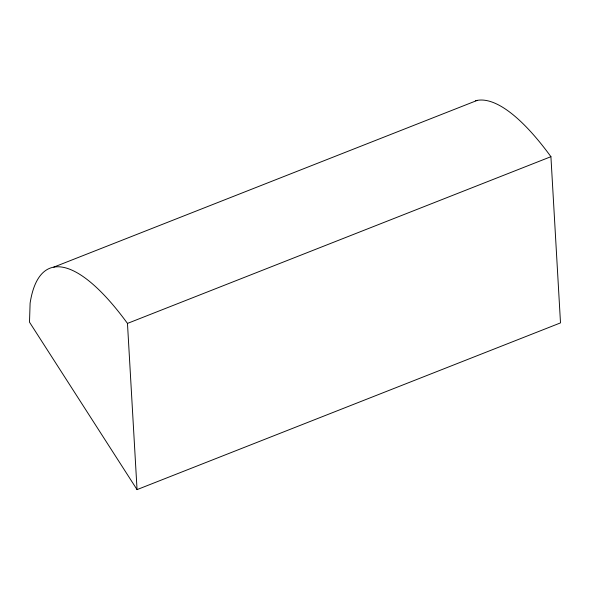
<?xml version="1.0" encoding="UTF-8"?>
<svg xmlns="http://www.w3.org/2000/svg" width="590" height="590" viewBox="0 0 590 590"><rect width="100%" height="100%" fill="white"/><g stroke="black" fill="none" stroke-linecap="round" stroke-linejoin="round"><path stroke-width="0.89" d="M53.801 267.108L477.251 100.381M127.47 323.416L550.92 156.689L560.5 322.892L137.05 489.619L29.5 322.17L30.105 303.194A237.94 69.568 68.5 0 1 127.47 323.416L137.05 489.619M475.547 100.757A237.94 69.568 68.5 0 1 550.92 156.689"/></g></svg>
